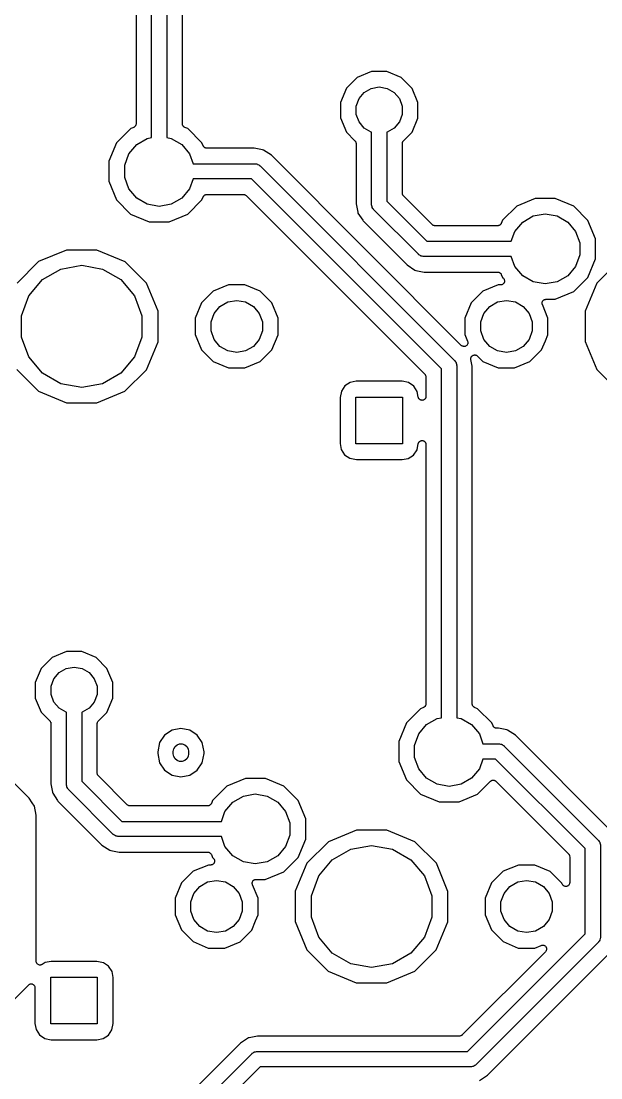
# Model space of a CAD drawing. Extents: x 30 to 169, y -146 to -30.
# Drawn here: x 128.26 to 147.26, y -122.61 to -88 of the extents above; entities that cross this region are included whole.
import ezdxf

# ---------------------------------------------------------------- set-up
doc = ezdxf.new("R2010")
doc.units = 0
doc.header["$MEASUREMENT"] = 0
doc.layers.add('BLACK', color=7, linetype='CONTINUOUS')

msp = doc.modelspace()

# ---------------------------------------------------------------- linework, layer by layer
at = {"layer": 'Black'}
for p, q in [((132.54, -91.8167), (132.54, -78.8936)), ((133.04, -78.79), (133.04, -91.8167)), ((132.032, -79.6837), (132.032, -91.3619)), ((133.548, -91.3623), (133.548, -83.1397)), ((139.282, -89.8427), (138.924, -90.1997)), ((139.748, -89.6498), (139.282, -89.8427)), ((140.254, -89.6502), (139.748, -89.6498)), ((140.72, -89.844), (140.254, -89.6502)), ((141.077, -90.2015), (140.72, -89.844)), ((138.924, -90.1997), (138.73, -90.6663)), ((139.338, -90.5375), (139.508, -90.334)), ((139.508, -90.334), (139.738, -90.2012)), ((139.738, -90.2012), (140, -90.1551)), ((140, -90.1551), (140.262, -90.2012)), ((140.262, -90.2012), (140.492, -90.334)), ((140.492, -90.334), (140.662, -90.5375)), ((141.27, -90.6685), (141.077, -90.2015)), ((138.73, -90.6663), (138.73, -91.1715)), ((139.247, -90.7872), (139.338, -90.5375)), ((140.662, -90.5375), (140.753, -90.7872)), ((141.27, -91.1737), (141.27, -90.6685)), ((139.247, -91.0528), (139.247, -90.7872)), ((140.753, -90.7872), (140.753, -91.0528)), ((132.032, -91.3619), (132.031, -91.3702)), ((132.031, -91.3702), (132.031, -91.3786)), ((133.549, -91.3705), (133.548, -91.3623)), ((133.549, -91.3788), (133.549, -91.3705)), ((138.73, -91.1715), (138.923, -91.6385)), ((139.338, -91.3025), (139.247, -91.0528)), ((139.508, -91.506), (139.338, -91.3025)), ((140.662, -91.3025), (140.492, -91.506)), ((140.753, -91.0528), (140.662, -91.3025)), ((141.076, -91.6403), (141.27, -91.1737)), ((131.856, -91.5195), (131.391, -91.9836)), ((131.953, -91.4793), (131.856, -91.5195)), ((131.961, -91.4747), (131.953, -91.4793)), ((131.969, -91.4719), (131.961, -91.4747)), ((131.979, -91.463), (131.969, -91.4719)), ((131.991, -91.4556), (131.979, -91.463)), ((131.996, -91.4489), (131.991, -91.4556)), ((132.002, -91.4435), (131.996, -91.4489)), ((132.009, -91.4316), (132.002, -91.4435)), ((132.018, -91.4206), (132.009, -91.4316)), ((132.02, -91.4126), (132.018, -91.4206)), ((132.024, -91.4053), (132.02, -91.4126)), ((132.027, -91.3917), (132.024, -91.4053)), ((132.031, -91.3786), (132.027, -91.3917)), ((133.553, -91.392), (133.549, -91.3788)), ((133.556, -91.4057), (133.553, -91.392)), ((133.56, -91.4129), (133.556, -91.4057)), ((133.562, -91.4208), (133.56, -91.4129)), ((133.571, -91.4319), (133.562, -91.4208)), ((133.578, -91.4439), (133.571, -91.4319)), ((133.584, -91.4493), (133.578, -91.4439)), ((133.589, -91.4559), (133.584, -91.4493)), ((133.601, -91.4633), (133.589, -91.4559)), ((133.612, -91.4723), (133.601, -91.4633)), ((133.619, -91.4751), (133.612, -91.4723)), ((133.626, -91.4796), (133.619, -91.4751)), ((133.726, -91.5212), (133.626, -91.4796)), ((134.19, -91.986), (133.726, -91.5212)), ((138.923, -91.6385), (139.205, -91.9211)), ((139.738, -91.6388), (139.508, -91.506)), ((139.75, -91.6408), (139.738, -91.6388)), ((139.75, -94), (139.75, -91.6408)), ((140.262, -91.6388), (140.25, -91.6408)), ((140.25, -91.6408), (140.25, -93.8964)), ((140.492, -91.506), (140.262, -91.6388)), ((140.795, -91.9206), (141.076, -91.6403)), ((131.391, -91.9836), (131.139, -92.5902)), ((131.796, -92.3463), (132.052, -92.0411)), ((132.052, -92.0411), (132.398, -91.8418)), ((132.398, -91.8418), (132.54, -91.8167)), ((133.04, -91.8167), (133.182, -91.8418)), ((133.182, -91.8418), (133.528, -92.0411)), ((133.528, -92.0411), (133.784, -92.3463)), ((134.231, -92.0835), (134.19, -91.986)), ((139.205, -91.9211), (139.208, -91.9256)), ((139.208, -91.9256), (139.212, -91.9292)), ((139.212, -91.9292), (139.221, -91.9436)), ((139.221, -91.9436), (139.23, -91.9573)), ((139.23, -91.9573), (139.232, -91.9626)), ((139.232, -91.9626), (139.234, -91.9674)), ((139.234, -91.9674), (139.237, -91.9838)), ((139.237, -91.9838), (139.242, -91.9999)), ((139.242, -91.9999), (139.241, -92.0054)), ((139.241, -92.0054), (139.242, -92.0108)), ((139.242, -92.0108), (139.242, -93.9875)), ((140.758, -91.9993), (140.763, -91.9833)), ((140.759, -92.0049), (140.758, -91.9993)), ((140.758, -92.0105), (140.759, -92.0049)), ((140.758, -93.6334), (140.758, -92.0105)), ((140.763, -91.9833), (140.766, -91.967)), ((140.766, -91.967), (140.768, -91.9622)), ((140.768, -91.9622), (140.77, -91.9567)), ((140.77, -91.9567), (140.779, -91.9432)), ((140.779, -91.9432), (140.788, -91.9288)), ((140.788, -91.9288), (140.792, -91.9252)), ((140.792, -91.9252), (140.795, -91.9206)), ((131.66, -92.7208), (131.796, -92.3463)), ((133.784, -92.3463), (133.901, -92.67)), ((134.235, -92.0906), (134.231, -92.0835)), ((134.238, -92.0985), (134.235, -92.0906)), ((134.247, -92.1091), (134.238, -92.0985)), ((134.254, -92.1207), (134.247, -92.1091)), ((134.261, -92.1258), (134.254, -92.1207)), ((134.266, -92.1323), (134.261, -92.1258)), ((134.278, -92.1392), (134.266, -92.1323)), ((134.289, -92.1476), (134.278, -92.1392)), ((134.297, -92.1501), (134.289, -92.1476)), ((134.305, -92.1543), (134.297, -92.1501)), ((134.318, -92.1567), (134.305, -92.1543)), ((134.331, -92.1609), (134.318, -92.1567)), ((134.34, -92.1605), (134.331, -92.1609)), ((134.348, -92.162), (134.34, -92.1605)), ((135.907, -92.162), (134.348, -92.162)), ((136.178, -92.2157), (135.907, -92.162)), ((136.209, -92.222), (136.178, -92.2157)), ((136.178, -92.2157), (136.178, -92.2157)), ((136.465, -92.3929), (136.209, -92.222)), ((142.691, -98.6192), (136.465, -92.3929)), ((131.139, -92.5902), (131.139, -93.247)), ((131.66, -93.1192), (131.66, -92.7208)), ((133.901, -92.67), (135.92, -92.67)), ((135.92, -92.67), (135.931, -92.6719)), ((135.931, -92.6719), (135.942, -92.671)), ((135.942, -92.671), (135.973, -92.6794)), ((135.973, -92.6794), (136.006, -92.6851)), ((136.006, -92.6851), (136.015, -92.6906)), ((136.015, -92.6906), (136.026, -92.6934)), ((136.026, -92.6934), (136.052, -92.7122)), ((136.052, -92.7122), (136.081, -92.7285)), ((136.081, -92.7285), (136.088, -92.7369)), ((136.088, -92.7369), (136.097, -92.7432)), ((136.097, -92.7432), (142.467, -99.1132)), ((131.139, -93.247), (131.39, -93.854)), ((131.796, -93.4937), (131.66, -93.1192)), ((133.901, -93.17), (133.784, -93.4937)), ((135.816, -93.17), (133.901, -93.17)), ((142.04, -99.3936), (135.816, -93.17)), ((132.052, -93.7989), (131.796, -93.4937)), ((132.398, -93.9982), (132.052, -93.7989)), ((133.528, -93.7989), (133.182, -93.9982)), ((133.784, -93.4937), (133.528, -93.7989)), ((134.189, -93.8564), (134.23, -93.7563)), ((134.23, -93.7563), (134.235, -93.7493)), ((134.235, -93.7493), (134.238, -93.7415)), ((134.238, -93.7415), (134.247, -93.7308)), ((134.247, -93.7308), (134.254, -93.7191)), ((134.254, -93.7191), (134.261, -93.7141)), ((134.261, -93.7141), (134.266, -93.7077)), ((134.266, -93.7077), (134.278, -93.7008)), ((134.278, -93.7008), (134.289, -93.6923)), ((134.289, -93.6923), (134.297, -93.6898)), ((134.297, -93.6898), (134.304, -93.6857)), ((134.304, -93.6857), (134.318, -93.6832)), ((134.318, -93.6832), (134.331, -93.6791)), ((134.331, -93.6791), (134.34, -93.6794)), ((134.34, -93.6794), (134.348, -93.678)), ((134.348, -93.678), (135.553, -93.678)), ((135.553, -93.678), (135.559, -93.679)), ((135.559, -93.679), (135.564, -93.6785)), ((135.564, -93.6785), (135.581, -93.6828)), ((135.581, -93.6828), (135.597, -93.6857)), ((135.597, -93.6857), (135.602, -93.6885)), ((135.602, -93.6885), (135.607, -93.6899)), ((135.607, -93.6899), (135.621, -93.6994)), ((135.621, -93.6994), (135.635, -93.7077)), ((135.635, -93.7077), (135.639, -93.712)), ((135.639, -93.712), (135.643, -93.7152)), ((135.643, -93.7152), (141.495, -99.5668)), ((140.759, -93.6389), (140.758, -93.6334)), ((140.758, -93.6445), (140.759, -93.6389)), ((140.763, -93.6605), (140.758, -93.6445)), ((140.766, -93.6769), (140.763, -93.6605)), ((140.768, -93.6817), (140.766, -93.6769)), ((140.77, -93.6871), (140.768, -93.6817)), ((140.779, -93.7007), (140.77, -93.6871)), ((140.788, -93.7151), (140.779, -93.7007)), ((140.792, -93.7186), (140.788, -93.7151)), ((140.795, -93.7232), (140.792, -93.7186)), ((141.737, -94.6648), (140.795, -93.7232)), ((131.39, -93.854), (131.854, -94.3188)), ((132.79, -94.0674), (132.398, -93.9982)), ((133.182, -93.9982), (132.79, -94.0674)), ((133.724, -94.3205), (134.189, -93.8564)), ((139.242, -93.9875), (139.296, -94.2577)), ((139.752, -94.0108), (139.75, -94)), ((139.751, -94.0218), (139.752, -94.0108)), ((139.759, -94.0533), (139.751, -94.0218)), ((139.765, -94.0855), (139.759, -94.0533)), ((139.771, -94.095), (139.765, -94.0855)), ((139.773, -94.1057), (139.771, -94.095)), ((139.792, -94.1324), (139.773, -94.1057)), ((139.808, -94.1607), (139.792, -94.1324)), ((140.25, -93.8964), (141.564, -95.21)), ((144.506, -94.0595), (144.041, -94.5236)), ((145.113, -93.8087), (144.506, -94.0595)), ((145.77, -93.8093), (145.113, -93.8087)), ((146.376, -94.0612), (145.77, -93.8093)), ((146.84, -94.526), (146.376, -94.0612)), ((131.854, -94.3188), (132.46, -94.5707)), ((133.117, -94.5713), (133.724, -94.3205)), ((139.296, -94.2577), (139.296, -94.2577)), ((139.296, -94.2577), (139.302, -94.2891)), ((139.302, -94.2891), (139.459, -94.5237)), ((139.817, -94.1678), (139.808, -94.1607)), ((139.823, -94.1768), (139.817, -94.1678)), ((141.283, -95.6368), (139.823, -94.1768)), ((144.702, -94.5811), (145.048, -94.3818)), ((145.048, -94.3818), (145.44, -94.3126)), ((145.44, -94.3126), (145.832, -94.3818)), ((145.832, -94.3818), (146.178, -94.5811)), ((132.46, -94.5707), (133.117, -94.5713)), ((139.459, -94.5237), (139.473, -94.5448)), ((139.473, -94.5448), (140.915, -95.9871)), ((141.741, -94.668), (141.737, -94.6648)), ((141.745, -94.6723), (141.741, -94.668)), ((141.759, -94.6806), (141.745, -94.6723)), ((141.773, -94.6901), (141.759, -94.6806)), ((141.778, -94.6915), (141.773, -94.6901)), ((141.783, -94.6943), (141.778, -94.6915)), ((141.799, -94.6972), (141.783, -94.6943)), ((141.816, -94.7015), (141.799, -94.6972)), ((141.821, -94.701), (141.816, -94.7015)), ((141.827, -94.702), (141.821, -94.701)), ((143.882, -94.702), (141.827, -94.702)), ((143.89, -94.7006), (143.882, -94.702)), ((143.899, -94.7009), (143.89, -94.7006)), ((143.912, -94.6968), (143.899, -94.7009)), ((143.926, -94.6943), (143.912, -94.6968)), ((143.933, -94.6902), (143.926, -94.6943)), ((143.941, -94.6877), (143.933, -94.6902)), ((143.952, -94.6792), (143.941, -94.6877)), ((143.964, -94.6723), (143.952, -94.6792)), ((143.969, -94.6659), (143.964, -94.6723)), ((143.976, -94.6609), (143.969, -94.6659)), ((143.983, -94.6492), (143.976, -94.6609)), ((143.992, -94.6385), (143.983, -94.6492)), ((143.995, -94.6307), (143.992, -94.6385)), ((144, -94.6237), (143.995, -94.6307)), ((144.041, -94.5236), (144, -94.6237)), ((144.446, -94.8863), (144.702, -94.5811)), ((146.178, -94.5811), (146.434, -94.8863)), ((147.091, -95.133), (146.84, -94.526)), ((144.329, -95.21), (144.446, -94.8863)), ((146.434, -94.8863), (146.57, -95.2608)), ((147.091, -95.7898), (147.091, -95.133)), ((129.755, -95.4977), (128.835, -95.8778)), ((130.75, -95.4985), (129.755, -95.4977)), ((131.669, -95.8802), (130.75, -95.4985)), ((141.564, -95.21), (144.329, -95.21)), ((146.57, -95.2608), (146.57, -95.6592)), ((141.292, -95.6431), (141.283, -95.6368)), ((141.299, -95.6515), (141.292, -95.6431)), ((141.328, -95.6678), (141.299, -95.6515)), ((141.354, -95.6866), (141.328, -95.6678)), ((141.365, -95.6894), (141.354, -95.6866)), ((141.374, -95.6949), (141.365, -95.6894)), ((141.407, -95.7006), (141.374, -95.6949)), ((141.438, -95.709), (141.407, -95.7006)), ((141.449, -95.7081), (141.438, -95.709)), ((141.46, -95.71), (141.449, -95.7081)), ((144.329, -95.71), (141.46, -95.71)), ((144.446, -96.0337), (144.329, -95.71)), ((146.57, -95.6592), (146.434, -96.0337)), ((146.839, -96.3964), (147.091, -95.7898)), ((128.835, -95.8778), (128.13, -96.5809)), ((128.963, -96.4667), (129.565, -96.1192)), ((129.565, -96.1192), (130.25, -95.9985)), ((130.25, -95.9985), (130.935, -96.1192)), ((130.935, -96.1192), (131.537, -96.4667)), ((132.372, -96.5846), (131.669, -95.8802)), ((140.915, -95.9871), (141.171, -96.158)), ((141.171, -96.158), (141.202, -96.1642)), ((141.202, -96.1642), (141.202, -96.1642)), ((141.202, -96.1642), (141.473, -96.218)), ((141.473, -96.218), (143.882, -96.218)), ((143.882, -96.218), (143.89, -96.2195)), ((143.89, -96.2195), (143.899, -96.2191)), ((143.899, -96.2191), (143.912, -96.2233)), ((144.702, -96.3389), (144.446, -96.0337)), ((146.434, -96.0337), (146.178, -96.3389)), ((147.835, -95.8778), (147.13, -96.5809)), ((128.517, -96.9992), (128.963, -96.4667)), ((131.537, -96.4667), (131.983, -96.9992)), ((143.912, -96.2233), (143.925, -96.2257)), ((143.925, -96.2257), (143.933, -96.2299)), ((143.933, -96.2299), (143.941, -96.2324)), ((143.941, -96.2324), (143.952, -96.2408)), ((143.952, -96.2408), (143.964, -96.2477)), ((143.964, -96.2477), (143.969, -96.2542)), ((143.969, -96.2542), (143.976, -96.2593)), ((143.976, -96.2593), (143.983, -96.2709)), ((143.983, -96.2709), (143.992, -96.2815)), ((143.992, -96.2815), (143.995, -96.2894)), ((143.995, -96.2894), (143.999, -96.2965)), ((143.999, -96.2965), (144.04, -96.394)), ((144.04, -96.394), (144.07, -96.4242)), ((144.07, -96.4242), (144.079, -96.4378)), ((144.079, -96.4378), (144.09, -96.4505)), ((144.09, -96.4505), (144.092, -96.4558)), ((144.095, -96.5619), (144.09, -96.5775)), ((144.092, -96.4558), (144.095, -96.4604)), ((144.095, -96.4604), (144.099, -96.4764)), ((144.102, -96.5469), (144.095, -96.5619)), ((144.099, -96.4764), (144.105, -96.492)), ((144.103, -96.5413), (144.102, -96.5469)), ((144.105, -96.5361), (144.103, -96.5413)), ((144.105, -96.492), (144.105, -96.4976)), ((144.105, -96.4976), (144.106, -96.503)), ((144.106, -96.503), (144.105, -96.5195)), ((144.105, -96.5195), (144.105, -96.5361)), ((145.048, -96.5382), (144.702, -96.3389)), ((145.44, -96.6074), (145.048, -96.5382)), ((145.832, -96.5382), (145.44, -96.6074)), ((146.178, -96.3389), (145.832, -96.5382)), ((146.374, -96.8605), (146.839, -96.3964)), ((132.752, -97.5045), (132.372, -96.5846)), ((134.561, -96.8473), (134.179, -97.2292)), ((135.061, -96.6409), (134.561, -96.8473)), ((135.601, -96.6413), (135.061, -96.6409)), ((136.101, -96.8487), (135.601, -96.6413)), ((136.483, -97.2313), (136.101, -96.8487)), ((143.401, -96.8473), (143.019, -97.2292)), ((143.901, -96.6409), (143.401, -96.8473)), ((143.98, -96.6409), (143.901, -96.6409)), ((143.996, -96.6381), (143.98, -96.6409)), ((144.013, -96.6366), (143.996, -96.6381)), ((144.018, -96.6343), (144.013, -96.6366)), ((144.023, -96.6333), (144.018, -96.6343)), ((144.038, -96.625), (144.023, -96.6333)), ((144.053, -96.618), (144.038, -96.625)), ((144.057, -96.6141), (144.053, -96.618)), ((144.061, -96.6113), (144.057, -96.6141)), ((144.072, -96.5986), (144.061, -96.6113)), ((144.084, -96.5869), (144.072, -96.5986)), ((144.086, -96.5818), (144.084, -96.5869)), ((144.09, -96.5775), (144.086, -96.5818)), ((145.767, -97.1113), (146.374, -96.8605)), ((147.13, -96.5809), (146.749, -97.5002)), ((128.279, -97.6524), (128.517, -96.9992)), ((131.983, -96.9992), (132.221, -97.6524)), ((134.179, -97.2292), (133.971, -97.7285)), ((134.781, -97.3457), (135.038, -97.1974)), ((135.038, -97.1974), (135.33, -97.1458)), ((135.33, -97.1458), (135.622, -97.1974)), ((135.622, -97.1974), (135.879, -97.3457)), ((136.689, -97.7309), (136.483, -97.2313)), ((143.019, -97.2292), (142.811, -97.7285)), ((143.621, -97.3457), (143.878, -97.1974)), ((143.878, -97.1974), (144.17, -97.1458)), ((144.17, -97.1458), (144.462, -97.1974)), ((144.462, -97.1974), (144.719, -97.3457)), ((145.336, -97.2434), (145.338, -97.2297)), ((145.338, -97.2516), (145.336, -97.2434)), ((145.338, -97.2159), (145.341, -97.208)), ((145.338, -97.2297), (145.338, -97.2159)), ((145.338, -97.26), (145.338, -97.2516)), ((145.343, -97.273), (145.338, -97.26)), ((145.341, -97.208), (145.342, -97.1997)), ((145.342, -97.1997), (145.348, -97.1874)), ((145.348, -97.1874), (145.353, -97.1744)), ((145.353, -97.1744), (145.358, -97.168)), ((145.358, -97.168), (145.362, -97.1606)), ((145.362, -97.1606), (145.372, -97.1513)), ((145.372, -97.1513), (145.381, -97.1407)), ((145.381, -97.1407), (145.389, -97.1365)), ((145.389, -97.1365), (145.395, -97.1308)), ((145.395, -97.1308), (145.408, -97.1256)), ((145.408, -97.1256), (145.42, -97.1186)), ((145.42, -97.1186), (145.428, -97.1172)), ((145.428, -97.1172), (145.436, -97.114)), ((145.436, -97.114), (145.449, -97.1134)), ((145.449, -97.1134), (145.463, -97.111)), ((145.463, -97.111), (145.767, -97.1113)), ((132.752, -98.2942), (132.752, -97.5045)), ((134.489, -97.8517), (134.59, -97.5729)), ((134.59, -97.5729), (134.781, -97.3457)), ((135.879, -97.3457), (136.07, -97.5729)), ((136.07, -97.5729), (136.171, -97.8517)), ((143.329, -97.8517), (143.43, -97.5729)), ((143.43, -97.5729), (143.621, -97.3457)), ((144.719, -97.3457), (144.91, -97.5729)), ((144.91, -97.5729), (145.011, -97.8517)), ((145.346, -97.2865), (145.343, -97.273)), ((145.529, -97.7309), (145.346, -97.2865)), ((146.749, -97.5002), (146.748, -98.4955)), ((128.279, -98.3476), (128.279, -97.6524)), ((132.221, -97.6524), (132.221, -98.3476)), ((133.971, -97.7285), (133.971, -98.2691)), ((134.489, -98.1483), (134.489, -97.8517)), ((136.171, -97.8517), (136.171, -98.1483)), ((136.689, -98.2715), (136.689, -97.7309)), ((142.811, -97.7285), (142.811, -98.2691)), ((143.329, -98.1483), (143.329, -97.8517)), ((145.011, -97.8517), (145.011, -98.1483)), ((145.529, -98.2715), (145.529, -97.7309)), ((132.751, -98.4998), (132.752, -98.2942)), ((132.752, -98.2942), (132.752, -98.2942)), ((133.971, -98.2691), (134.177, -98.7687)), ((134.59, -98.4271), (134.489, -98.1483)), ((136.171, -98.1483), (136.07, -98.4271)), ((136.481, -98.7708), (136.689, -98.2715)), ((142.811, -98.2691), (142.898, -98.4809)), ((143.43, -98.4271), (143.329, -98.1483)), ((145.011, -98.1483), (144.91, -98.4271)), ((145.445, -98.4719), (145.529, -98.2715)), ((128.517, -99.0008), (128.279, -98.3476)), ((132.221, -98.3476), (131.983, -99.0008)), ((132.37, -99.4191), (132.751, -98.4998)), ((134.781, -98.6543), (134.59, -98.4271)), ((136.07, -98.4271), (135.879, -98.6543)), ((142.707, -98.6303), (142.691, -98.6192)), ((142.722, -98.642), (142.707, -98.6303)), ((142.725, -98.6429), (142.722, -98.642)), ((142.727, -98.6445), (142.725, -98.6429)), ((142.746, -98.6495), (142.727, -98.6445)), ((142.831, -98.644), (142.814, -98.6521)), ((142.849, -98.6366), (142.831, -98.644)), ((142.851, -98.6347), (142.849, -98.6366)), ((142.854, -98.6335), (142.851, -98.6347)), ((142.867, -98.6198), (142.854, -98.6335)), ((142.882, -98.6068), (142.867, -98.6198)), ((142.883, -98.6043), (142.882, -98.6068)), ((142.885, -98.6023), (142.883, -98.6043)), ((142.893, -98.5848), (142.885, -98.6023)), ((142.902, -98.5677), (142.893, -98.5848)), ((142.898, -98.4809), (142.903, -98.4997)), ((142.904, -98.5623), (142.902, -98.5649)), ((142.902, -98.5649), (142.902, -98.5677)), ((142.903, -98.4997), (142.908, -98.5184)), ((142.905, -98.5431), (142.904, -98.5623)), ((142.908, -98.524), (142.905, -98.5431)), ((142.908, -98.5184), (142.907, -98.5212)), ((142.907, -98.5212), (142.908, -98.524)), ((143.621, -98.6543), (143.43, -98.4271)), ((144.91, -98.4271), (144.719, -98.6543)), ((145.321, -98.7708), (145.445, -98.4719)), ((146.748, -98.4955), (147.128, -99.4154)), ((134.177, -98.7687), (134.559, -99.1513)), ((135.038, -98.8026), (134.781, -98.6543)), ((135.33, -98.8541), (135.038, -98.8026)), ((135.622, -98.8026), (135.33, -98.8541)), ((135.879, -98.6543), (135.622, -98.8026)), ((136.099, -99.1527), (136.481, -98.7708)), ((142.764, -98.6553), (142.746, -98.6495)), ((142.767, -98.6552), (142.764, -98.6553)), ((142.77, -98.6559), (142.767, -98.6552)), ((142.789, -98.6543), (142.77, -98.6559)), ((142.808, -98.6534), (142.789, -98.6543)), ((142.811, -98.6524), (142.808, -98.6534)), ((142.814, -98.6521), (142.811, -98.6524)), ((143.022, -98.9942), (143.025, -98.9879)), ((143.025, -98.9879), (143.036, -98.9772)), ((143.036, -98.9772), (143.046, -98.9653)), ((143.046, -98.9653), (143.052, -98.9617)), ((143.052, -98.9617), (143.057, -98.9567)), ((143.057, -98.9567), (143.07, -98.9503)), ((143.07, -98.9503), (143.083, -98.9424)), ((143.083, -98.9424), (143.09, -98.9411)), ((143.09, -98.9411), (143.097, -98.9381)), ((143.097, -98.9381), (143.112, -98.9368)), ((143.112, -98.9368), (143.127, -98.9338)), ((143.127, -98.9338), (143.134, -98.9349)), ((143.134, -98.9349), (143.141, -98.9343)), ((143.141, -98.9343), (143.155, -98.9382)), ((143.155, -98.9382), (143.17, -98.9406)), ((143.17, -98.9406), (143.176, -98.9439)), ((143.176, -98.9439), (143.183, -98.9458)), ((143.183, -98.9458), (143.196, -98.9545)), ((143.196, -98.9545), (143.209, -98.9618)), ((143.209, -98.9618), (143.214, -98.9671)), ((143.214, -98.9671), (143.219, -98.9711)), ((143.219, -98.9711), (143.399, -99.1513)), ((143.878, -98.8026), (143.621, -98.6543)), ((144.17, -98.8541), (143.878, -98.8026)), ((144.462, -98.8026), (144.17, -98.8541)), ((144.719, -98.6543), (144.462, -98.8026)), ((144.939, -99.1527), (145.321, -98.7708)), ((128.963, -99.5332), (128.517, -99.0008)), ((131.983, -99.0008), (131.537, -99.5332)), ((134.559, -99.1513), (135.059, -99.3587)), ((135.599, -99.3591), (136.099, -99.1527)), ((142.467, -99.1132), (142.473, -99.1222)), ((142.473, -99.1222), (142.482, -99.1293)), ((142.482, -99.1293), (142.498, -99.1576)), ((142.498, -99.1576), (142.517, -99.1843)), ((142.517, -99.1843), (142.519, -99.195)), ((142.519, -99.195), (142.525, -99.2045)), ((142.525, -99.2045), (142.531, -99.2367)), ((142.531, -99.2367), (142.539, -99.2682)), ((142.539, -99.2682), (142.538, -99.2792)), ((142.538, -99.2792), (142.54, -99.29)), ((142.54, -99.29), (142.54, -110.817)), ((143.003, -99.0718), (143.004, -99.0567)), ((143.005, -99.0786), (143.003, -99.0718)), ((143.004, -99.0415), (143.006, -99.0348)), ((143.004, -99.0567), (143.004, -99.0415)), ((143.005, -99.0856), (143.005, -99.0786)), ((143.048, -99.3025), (143.005, -99.0856)), ((143.006, -99.0348), (143.007, -99.0278)), ((143.007, -99.0278), (143.013, -99.0141)), ((143.013, -99.0141), (143.018, -98.9997)), ((143.018, -98.9997), (143.022, -98.9942)), ((143.048, -110.197), (143.048, -99.3025)), ((143.399, -99.1513), (143.899, -99.3587)), ((144.439, -99.3591), (144.939, -99.1527)), ((128.128, -99.4154), (128.831, -100.12)), ((129.565, -99.8808), (128.963, -99.5332)), ((131.537, -99.5332), (130.935, -99.8808)), ((131.665, -100.122), (132.37, -99.4191)), ((135.059, -99.3587), (135.599, -99.3591)), ((141.495, -99.5668), (141.498, -99.5714)), ((141.498, -99.5714), (141.502, -99.5749)), ((141.502, -99.5749), (141.511, -99.5893)), ((141.511, -99.5893), (141.52, -99.6029)), ((141.52, -99.6029), (141.522, -99.6083)), ((141.522, -99.6083), (141.524, -99.6131)), ((141.524, -99.6131), (141.527, -99.6295)), ((141.527, -99.6295), (141.532, -99.6455)), ((141.532, -99.6455), (141.531, -99.6511)), ((141.531, -99.6511), (141.532, -99.6566)), ((141.532, -99.6566), (141.532, -100.294)), ((142.04, -110.817), (142.04, -99.3936)), ((143.899, -99.3587), (144.439, -99.3591)), ((147.128, -99.4154), (147.831, -100.12)), ((130.25, -100.002), (129.565, -99.8808)), ((130.935, -99.8808), (130.25, -100.002)), ((138.877, -99.9468), (138.761, -100.117)), ((139.051, -99.8351), (138.877, -99.9468)), ((139.25, -99.7976), (139.051, -99.8351)), ((140.749, -99.7976), (139.25, -99.7976)), ((140.963, -99.8409), (140.749, -99.7976)), ((141.133, -99.9569), (140.963, -99.8409)), ((141.245, -100.131), (141.133, -99.9569)), ((128.831, -100.12), (129.75, -100.501)), ((130.745, -100.502), (131.665, -100.122)), ((138.761, -100.117), (138.718, -100.331)), ((138.718, -100.331), (138.718, -101.83)), ((139.238, -101.842), (139.238, -100.318)), ((139.238, -100.318), (140.762, -100.318)), ((140.762, -100.318), (140.762, -101.842)), ((141.28, -100.318), (141.245, -100.131)), ((141.284, -100.328), (141.28, -100.318)), ((141.286, -100.338), (141.284, -100.328)), ((141.292, -100.348), (141.286, -100.338)), ((141.296, -100.359), (141.292, -100.348)), ((141.303, -100.367), (141.296, -100.359)), ((141.308, -100.376), (141.303, -100.367)), ((141.317, -100.384), (141.308, -100.376)), ((141.502, -100.376), (141.494, -100.383)), ((141.508, -100.366), (141.502, -100.376)), ((141.516, -100.357), (141.508, -100.366)), ((141.519, -100.347), (141.516, -100.357)), ((141.524, -100.338), (141.519, -100.347)), ((141.526, -100.326), (141.524, -100.338)), ((141.53, -100.315), (141.526, -100.326)), ((141.532, -100.294), (141.53, -100.305)), ((141.53, -100.305), (141.53, -100.315)), ((129.75, -100.501), (130.745, -100.502)), ((141.324, -100.393), (141.317, -100.384)), ((141.334, -100.398), (141.324, -100.393)), ((141.341, -100.404), (141.334, -100.398)), ((141.353, -100.408), (141.341, -100.404)), ((141.363, -100.414), (141.353, -100.408)), ((141.373, -100.416), (141.363, -100.414)), ((141.383, -100.419), (141.373, -100.416)), ((141.395, -100.419), (141.383, -100.419)), ((141.406, -100.421), (141.395, -100.419)), ((141.417, -100.419), (141.406, -100.421)), ((141.427, -100.419), (141.417, -100.419)), ((141.438, -100.415), (141.427, -100.419)), ((141.45, -100.413), (141.438, -100.415)), ((141.459, -100.408), (141.45, -100.413)), ((141.469, -100.404), (141.459, -100.408)), ((141.478, -100.397), (141.469, -100.404)), ((141.488, -100.391), (141.478, -100.397)), ((141.494, -100.383), (141.488, -100.391)), ((141.326, -101.765), (141.334, -101.76)), ((141.334, -101.76), (141.341, -101.754)), ((141.341, -101.754), (141.353, -101.75)), ((141.353, -101.75), (141.365, -101.744)), ((141.365, -101.744), (141.374, -101.742)), ((141.374, -101.742), (141.383, -101.739)), ((141.383, -101.739), (141.396, -101.739)), ((141.396, -101.739), (141.408, -101.737)), ((141.408, -101.737), (141.418, -101.739)), ((141.418, -101.739), (141.427, -101.739)), ((141.427, -101.739), (141.439, -101.743)), ((141.439, -101.743), (141.451, -101.746)), ((141.451, -101.746), (141.46, -101.751)), ((141.46, -101.751), (141.469, -101.754)), ((141.469, -101.754), (141.478, -101.762)), ((138.718, -101.83), (138.755, -102.029)), ((138.755, -102.029), (138.867, -102.203)), ((140.762, -101.842), (139.238, -101.842)), ((141.123, -102.213), (141.239, -102.043)), ((141.239, -102.043), (141.281, -101.839)), ((141.281, -101.839), (141.284, -101.83)), ((141.284, -101.83), (141.286, -101.82)), ((141.286, -101.82), (141.292, -101.809)), ((141.292, -101.809), (141.297, -101.798)), ((141.297, -101.798), (141.303, -101.791)), ((141.303, -101.791), (141.308, -101.782)), ((141.308, -101.782), (141.317, -101.774)), ((141.317, -101.774), (141.326, -101.765)), ((141.478, -101.762), (141.489, -101.769)), ((141.489, -101.769), (141.495, -101.776)), ((141.495, -101.776), (141.502, -101.782)), ((141.502, -101.782), (141.509, -101.793)), ((141.509, -101.793), (141.517, -101.803)), ((141.517, -101.803), (141.52, -101.812)), ((141.52, -101.812), (141.524, -101.82)), ((141.524, -101.82), (141.527, -101.833)), ((141.527, -101.833), (141.531, -101.845)), ((141.531, -101.845), (141.53, -101.855)), ((141.53, -101.855), (141.532, -101.864)), ((141.532, -101.864), (141.532, -110.362)), ((138.867, -102.203), (139.037, -102.319)), ((139.037, -102.319), (139.251, -102.362)), ((139.251, -102.362), (140.75, -102.362)), ((140.75, -102.362), (140.949, -102.325)), ((140.949, -102.325), (141.123, -102.213)), ((129.748, -108.65), (129.282, -108.843)), ((130.254, -108.65), (129.748, -108.65)), ((130.72, -108.844), (130.254, -108.65)), ((129.282, -108.843), (128.924, -109.2)), ((131.077, -109.202), (130.72, -108.844)), ((128.924, -109.2), (128.73, -109.666)), ((129.338, -109.538), (129.508, -109.334)), ((129.508, -109.334), (129.738, -109.201)), ((129.738, -109.201), (130, -109.155)), ((130, -109.155), (130.262, -109.201)), ((130.262, -109.201), (130.492, -109.334)), ((130.492, -109.334), (130.662, -109.538)), ((131.27, -109.668), (131.077, -109.202)), ((128.73, -109.666), (128.73, -110.172)), ((129.247, -109.787), (129.338, -109.538)), ((130.662, -109.538), (130.753, -109.787)), ((131.27, -110.174), (131.27, -109.668)), ((129.247, -110.053), (129.247, -109.787)), ((129.338, -110.302), (129.247, -110.053)), ((130.753, -110.053), (130.662, -110.302)), ((130.753, -109.787), (130.753, -110.053)), ((128.73, -110.172), (128.923, -110.638)), ((129.508, -110.506), (129.338, -110.302)), ((130.662, -110.302), (130.492, -110.506)), ((131.076, -110.64), (131.27, -110.174)), ((141.52, -110.413), (141.518, -110.421)), ((141.524, -110.405), (141.52, -110.413)), ((141.527, -110.392), (141.524, -110.405)), ((141.531, -110.379), (141.527, -110.392)), ((141.532, -110.362), (141.531, -110.37)), ((141.531, -110.37), (141.531, -110.379)), ((143.048, -110.362), (143.048, -110.197)), ((143.049, -110.37), (143.048, -110.362)), ((143.049, -110.379), (143.049, -110.37)), ((143.053, -110.392), (143.049, -110.379)), ((143.056, -110.406), (143.053, -110.392)), ((143.06, -110.413), (143.056, -110.406)), ((143.062, -110.421), (143.06, -110.413)), ((128.923, -110.638), (129.205, -110.921)), ((129.738, -110.639), (129.508, -110.506)), ((129.75, -110.641), (129.738, -110.639)), ((129.75, -113), (129.75, -110.641)), ((130.262, -110.639), (130.25, -110.641)), ((130.25, -110.641), (130.25, -112.896)), ((130.492, -110.506), (130.262, -110.639)), ((130.795, -110.921), (131.076, -110.64)), ((141.356, -110.52), (140.891, -110.984)), ((141.453, -110.479), (141.356, -110.52)), ((141.461, -110.475), (141.453, -110.479)), ((141.469, -110.472), (141.461, -110.475)), ((141.479, -110.463), (141.469, -110.472)), ((141.491, -110.456), (141.479, -110.463)), ((141.496, -110.449), (141.491, -110.456)), ((141.502, -110.444), (141.496, -110.449)), ((141.509, -110.432), (141.502, -110.444)), ((141.518, -110.421), (141.509, -110.432)), ((143.071, -110.432), (143.062, -110.421)), ((143.078, -110.444), (143.071, -110.432)), ((143.084, -110.449), (143.078, -110.444)), ((143.089, -110.456), (143.084, -110.449)), ((143.101, -110.463), (143.089, -110.456)), ((143.112, -110.472), (143.101, -110.463)), ((143.119, -110.475), (143.112, -110.472)), ((143.126, -110.48), (143.119, -110.475)), ((143.226, -110.521), (143.126, -110.48)), ((143.69, -110.986), (143.226, -110.521)), ((129.205, -110.921), (129.208, -110.926)), ((129.208, -110.926), (129.212, -110.929)), ((129.212, -110.929), (129.221, -110.944)), ((129.221, -110.944), (129.23, -110.957)), ((129.23, -110.957), (129.232, -110.963)), ((129.232, -110.963), (129.234, -110.967)), ((129.234, -110.967), (129.237, -110.984)), ((129.237, -110.984), (129.242, -111)), ((129.242, -111), (129.241, -111.005)), ((129.241, -111.005), (129.242, -111.011)), ((129.242, -111.011), (129.242, -112.987)), ((130.758, -110.999), (130.763, -110.983)), ((130.759, -111.005), (130.758, -110.999)), ((130.758, -111.01), (130.759, -111.005)), ((130.758, -111.92), (130.758, -111.01)), ((130.763, -110.983), (130.766, -110.967)), ((130.766, -110.967), (130.768, -110.962)), ((130.768, -110.962), (130.77, -110.957)), ((130.77, -110.957), (130.779, -110.943)), ((130.779, -110.943), (130.788, -110.929)), ((130.788, -110.929), (130.792, -110.925)), ((130.792, -110.925), (130.795, -110.921)), ((140.891, -110.984), (140.639, -111.59)), ((141.296, -111.346), (141.552, -111.041)), ((141.552, -111.041), (141.898, -110.842)), ((141.898, -110.842), (142.04, -110.817)), ((142.54, -110.817), (142.682, -110.842)), ((142.682, -110.842), (143.028, -111.041)), ((143.028, -111.041), (143.284, -111.346)), ((143.731, -111.083), (143.69, -110.986)), ((143.735, -111.091), (143.731, -111.083)), ((143.738, -111.099), (143.735, -111.091)), ((143.747, -111.109), (143.738, -111.099)), ((128.527, -113.455), (126.465, -111.393)), ((132.966, -111.386), (132.802, -111.631)), ((133.211, -111.222), (132.966, -111.386)), ((133.5, -111.164), (133.211, -111.222)), ((133.789, -111.222), (133.5, -111.164)), ((134.034, -111.386), (133.789, -111.222)), ((134.198, -111.631), (134.034, -111.386)), ((141.16, -111.721), (141.296, -111.346)), ((143.284, -111.346), (143.401, -111.67)), ((143.754, -111.121), (143.747, -111.109)), ((143.761, -111.126), (143.754, -111.121)), ((143.766, -111.132), (143.761, -111.126)), ((143.778, -111.139), (143.766, -111.132)), ((143.789, -111.148), (143.778, -111.139)), ((143.797, -111.15), (143.789, -111.148)), ((143.805, -111.154), (143.797, -111.15)), ((143.818, -111.157), (143.805, -111.154)), ((143.831, -111.161), (143.818, -111.157)), ((143.84, -111.161), (143.831, -111.161)), ((143.848, -111.162), (143.84, -111.161)), ((143.907, -111.162), (143.848, -111.162)), ((144.178, -111.216), (143.907, -111.162)), ((144.209, -111.222), (144.178, -111.216)), ((144.178, -111.216), (144.178, -111.216)), ((144.465, -111.393), (144.209, -111.222)), ((147.527, -114.455), (144.465, -111.393)), ((132.802, -111.631), (132.742, -111.933)), ((133.265, -111.834), (133.308, -111.759)), ((133.308, -111.759), (133.375, -111.703)), ((133.375, -111.703), (133.457, -111.674)), ((133.457, -111.674), (133.543, -111.674)), ((133.543, -111.674), (133.625, -111.703)), ((133.625, -111.703), (133.692, -111.759)), ((133.692, -111.759), (133.735, -111.834)), ((134.258, -111.933), (134.198, -111.631)), ((140.639, -111.59), (140.639, -112.247)), ((141.16, -112.119), (141.16, -111.721)), ((143.401, -111.67), (143.92, -111.67)), ((143.92, -111.67), (143.931, -111.672)), ((143.931, -111.672), (143.942, -111.671)), ((143.942, -111.671), (143.973, -111.679)), ((143.973, -111.679), (144.006, -111.685)), ((144.006, -111.685), (144.015, -111.691)), ((144.015, -111.691), (144.026, -111.693)), ((144.026, -111.693), (144.052, -111.712)), ((144.052, -111.712), (144.081, -111.728)), ((144.081, -111.728), (144.088, -111.737)), ((144.088, -111.737), (144.097, -111.743)), ((144.097, -111.743), (147.177, -114.823)), ((130.758, -112.633), (130.758, -111.92)), ((132.742, -111.933), (132.742, -111.987)), ((132.742, -111.987), (132.802, -112.289)), ((133.25, -111.92), (133.265, -111.834)), ((133.25, -112), (133.25, -111.92)), ((133.265, -112.086), (133.25, -112)), ((133.308, -112.161), (133.265, -112.086)), ((133.735, -112.086), (133.692, -112.161)), ((133.735, -111.834), (133.75, -111.92)), ((133.75, -112), (133.735, -112.086)), ((133.75, -111.92), (133.75, -112)), ((134.198, -112.289), (134.258, -111.987)), ((134.258, -111.987), (134.258, -111.933)), ((141.296, -112.494), (141.16, -112.119)), ((132.802, -112.289), (132.966, -112.534)), ((133.375, -112.217), (133.308, -112.161)), ((133.457, -112.246), (133.375, -112.217)), ((133.543, -112.246), (133.457, -112.246)), ((133.625, -112.217), (133.543, -112.246)), ((133.692, -112.161), (133.625, -112.217)), ((134.034, -112.534), (134.198, -112.289)), ((140.639, -112.247), (140.89, -112.854)), ((143.401, -112.17), (143.284, -112.494)), ((143.816, -112.17), (143.401, -112.17)), ((146.75, -115.104), (143.816, -112.17)), ((130.759, -112.639), (130.758, -112.633)), ((130.758, -112.644), (130.759, -112.639)), ((130.763, -112.661), (130.758, -112.644)), ((130.766, -112.677), (130.763, -112.661)), ((130.768, -112.682), (130.766, -112.677)), ((130.77, -112.687), (130.768, -112.682)), ((130.779, -112.701), (130.77, -112.687)), ((130.788, -112.715), (130.779, -112.701)), ((130.792, -112.719), (130.788, -112.715)), ((130.795, -112.723), (130.792, -112.719)), ((131.737, -113.665), (130.795, -112.723)), ((132.966, -112.534), (133.211, -112.698)), ((133.211, -112.698), (133.5, -112.756)), ((133.5, -112.756), (133.789, -112.698)), ((133.789, -112.698), (134.034, -112.534)), ((135.613, -112.809), (135.006, -113.06)), ((136.27, -112.809), (135.613, -112.809)), ((136.876, -113.061), (136.27, -112.809)), ((141.552, -112.799), (141.296, -112.494)), ((141.898, -112.998), (141.552, -112.799)), ((143.028, -112.799), (142.682, -112.998)), ((143.284, -112.494), (143.028, -112.799)), ((129.242, -112.987), (129.296, -113.258)), ((129.752, -113.011), (129.75, -113)), ((129.751, -113.022), (129.752, -113.011)), ((129.759, -113.053), (129.751, -113.022)), ((129.765, -113.086), (129.759, -113.053)), ((129.771, -113.095), (129.765, -113.086)), ((129.773, -113.106), (129.771, -113.095)), ((129.792, -113.132), (129.773, -113.106)), ((129.808, -113.161), (129.792, -113.132)), ((129.817, -113.168), (129.808, -113.161)), ((129.823, -113.177), (129.817, -113.168)), ((131.283, -114.637), (129.823, -113.177)), ((130.25, -112.896), (131.564, -114.21)), ((135.006, -113.06), (134.541, -113.524)), ((137.34, -113.526), (136.876, -113.061)), ((140.89, -112.854), (141.354, -113.319)), ((142.29, -113.067), (141.898, -112.998)), ((142.682, -112.998), (142.29, -113.067)), ((143.224, -113.32), (143.647, -112.898)), ((143.647, -112.898), (143.656, -112.892)), ((143.656, -112.892), (143.664, -112.884)), ((143.664, -112.884), (143.674, -112.879)), ((143.674, -112.879), (143.683, -112.873)), ((143.683, -112.873), (143.694, -112.87)), ((143.694, -112.87), (143.704, -112.866)), ((143.704, -112.866), (143.715, -112.865)), ((143.715, -112.865), (143.726, -112.862)), ((143.726, -112.862), (143.737, -112.863)), ((143.737, -112.863), (143.748, -112.862)), ((143.748, -112.862), (143.758, -112.865)), ((143.758, -112.865), (143.77, -112.866)), ((143.77, -112.866), (143.78, -112.87)), ((143.78, -112.87), (143.79, -112.873)), ((143.79, -112.873), (143.799, -112.879)), ((143.799, -112.879), (143.81, -112.884)), ((143.81, -112.884), (143.817, -112.892)), ((143.817, -112.892), (143.826, -112.898)), ((143.826, -112.898), (146.205, -115.277)), ((128.628, -113.606), (128.527, -113.455)), ((129.296, -113.258), (129.296, -113.258)), ((129.296, -113.258), (129.302, -113.289)), ((129.302, -113.289), (129.459, -113.524)), ((129.459, -113.524), (129.473, -113.545)), ((134.541, -113.524), (134.5, -113.624)), ((135.202, -113.581), (135.548, -113.382)), ((135.548, -113.382), (135.94, -113.313)), ((135.94, -113.313), (136.332, -113.382)), ((136.332, -113.382), (136.678, -113.581)), ((137.591, -114.133), (137.34, -113.526)), ((141.354, -113.319), (141.96, -113.571)), ((142.617, -113.571), (143.224, -113.32)), ((128.698, -113.711), (128.628, -113.606)), ((128.758, -114.013), (128.698, -113.711)), ((129.473, -113.545), (130.915, -114.987)), ((131.741, -113.668), (131.737, -113.665)), ((131.745, -113.672), (131.741, -113.668)), ((131.759, -113.681), (131.745, -113.672)), ((131.773, -113.69), (131.759, -113.681)), ((131.778, -113.692), (131.773, -113.69)), ((131.783, -113.694), (131.778, -113.692)), ((131.799, -113.697), (131.783, -113.694)), ((131.816, -113.702), (131.799, -113.697)), ((131.821, -113.701), (131.816, -113.702)), ((131.827, -113.702), (131.821, -113.701)), ((134.382, -113.702), (131.827, -113.702)), ((134.39, -113.701), (134.382, -113.702)), ((134.399, -113.701), (134.39, -113.701)), ((134.412, -113.697), (134.399, -113.701)), ((134.426, -113.694), (134.412, -113.697)), ((134.433, -113.69), (134.426, -113.694)), ((134.441, -113.688), (134.433, -113.69)), ((134.452, -113.679), (134.441, -113.688)), ((134.464, -113.672), (134.452, -113.679)), ((134.469, -113.666), (134.464, -113.672)), ((134.476, -113.661), (134.469, -113.666)), ((134.483, -113.649), (134.476, -113.661)), ((134.492, -113.638), (134.483, -113.649)), ((134.495, -113.631), (134.492, -113.638)), ((134.5, -113.624), (134.495, -113.631)), ((134.946, -113.886), (135.202, -113.581)), ((136.678, -113.581), (136.934, -113.886)), ((141.96, -113.571), (142.617, -113.571)), ((128.758, -118.791), (128.758, -114.013)), ((131.564, -114.21), (134.829, -114.21)), ((134.829, -114.21), (134.946, -113.886)), ((136.934, -113.886), (137.07, -114.261)), ((137.591, -114.79), (137.591, -114.133)), ((137.07, -114.261), (137.07, -114.659)), ((139.255, -114.498), (138.335, -114.878)), ((140.25, -114.499), (139.255, -114.498)), ((141.169, -114.88), (140.25, -114.499)), ((131.292, -114.643), (131.283, -114.637)), ((131.299, -114.652), (131.292, -114.643)), ((131.328, -114.668), (131.299, -114.652)), ((131.354, -114.687), (131.328, -114.668)), ((131.365, -114.689), (131.354, -114.687)), ((131.374, -114.695), (131.365, -114.689)), ((131.407, -114.701), (131.374, -114.695)), ((131.438, -114.709), (131.407, -114.701)), ((131.449, -114.708), (131.438, -114.709)), ((131.46, -114.71), (131.449, -114.708)), ((134.829, -114.71), (131.46, -114.71)), ((134.946, -115.034), (134.829, -114.71)), ((137.07, -114.659), (136.934, -115.034)), ((137.339, -115.396), (137.591, -114.79)), ((138.335, -114.878), (137.63, -115.581)), ((141.872, -115.585), (141.169, -114.88)), ((147.177, -114.823), (147.183, -114.832)), ((147.183, -114.832), (147.192, -114.839)), ((147.192, -114.839), (147.208, -114.868)), ((147.208, -114.868), (147.227, -114.894)), ((147.227, -114.894), (147.229, -114.905)), ((147.229, -114.905), (147.235, -114.914)), ((130.915, -114.987), (131.171, -115.158)), ((131.171, -115.158), (131.202, -115.164)), ((131.202, -115.164), (131.202, -115.164)), ((131.202, -115.164), (131.473, -115.218)), ((131.473, -115.218), (134.382, -115.218)), ((134.382, -115.218), (134.39, -115.219)), ((134.39, -115.219), (134.399, -115.219)), ((134.399, -115.219), (134.412, -115.223)), ((134.412, -115.223), (134.425, -115.226)), ((134.425, -115.226), (134.433, -115.23)), ((134.433, -115.23), (134.441, -115.232)), ((134.441, -115.232), (134.452, -115.241)), ((134.452, -115.241), (134.464, -115.248)), ((134.464, -115.248), (134.469, -115.254)), ((134.469, -115.254), (134.476, -115.259)), ((134.476, -115.259), (134.483, -115.271)), ((135.202, -115.339), (134.946, -115.034)), ((136.934, -115.034), (136.678, -115.339)), ((138.463, -115.467), (139.065, -115.119)), ((139.065, -115.119), (139.75, -114.998)), ((139.75, -114.998), (140.435, -115.119)), ((140.435, -115.119), (141.037, -115.467)), ((146.75, -117.896), (146.75, -115.104)), ((147.235, -114.914), (147.241, -114.947)), ((147.241, -114.947), (147.249, -114.978)), ((147.249, -114.978), (147.248, -114.989)), ((147.248, -114.989), (147.25, -115)), ((147.25, -115), (147.25, -118)), ((134.483, -115.271), (134.492, -115.281)), ((134.492, -115.281), (134.495, -115.289)), ((134.495, -115.289), (134.499, -115.297)), ((134.499, -115.297), (134.54, -115.394)), ((134.54, -115.394), (134.57, -115.424)), ((134.572, -115.599), (134.561, -115.611)), ((134.57, -115.424), (134.579, -115.438)), ((134.584, -115.587), (134.572, -115.599)), ((134.579, -115.438), (134.59, -115.451)), ((134.586, -115.582), (134.584, -115.587)), ((134.59, -115.578), (134.586, -115.582)), ((134.59, -115.451), (134.592, -115.456)), ((134.595, -115.562), (134.59, -115.578)), ((134.592, -115.456), (134.595, -115.46)), ((134.595, -115.46), (134.599, -115.476)), ((134.602, -115.547), (134.595, -115.562)), ((134.599, -115.476), (134.605, -115.492)), ((134.603, -115.541), (134.602, -115.547)), ((134.605, -115.536), (134.603, -115.541)), ((134.605, -115.492), (134.605, -115.498)), ((134.605, -115.498), (134.606, -115.503)), ((134.606, -115.503), (134.605, -115.519)), ((134.605, -115.519), (134.605, -115.536)), ((135.548, -115.538), (135.202, -115.339)), ((135.94, -115.607), (135.548, -115.538)), ((136.332, -115.538), (135.94, -115.607)), ((136.678, -115.339), (136.332, -115.538)), ((136.874, -115.86), (137.339, -115.396)), ((137.63, -115.581), (137.249, -116.5)), ((138.017, -115.999), (138.463, -115.467)), ((141.037, -115.467), (141.483, -115.999)), ((142.252, -116.505), (141.872, -115.585)), ((146.205, -115.277), (146.208, -115.281)), ((146.208, -115.281), (146.212, -115.285)), ((146.212, -115.285), (146.221, -115.299)), ((146.221, -115.299), (146.23, -115.313)), ((146.23, -115.313), (146.232, -115.318)), ((146.232, -115.318), (146.234, -115.323)), ((146.234, -115.323), (146.237, -115.339)), ((146.237, -115.339), (146.242, -115.356)), ((146.242, -115.356), (146.241, -115.361)), ((146.241, -115.361), (146.242, -115.367)), ((146.242, -115.367), (146.242, -116.219)), ((133.901, -115.847), (133.519, -116.229)), ((134.401, -115.641), (133.901, -115.847)), ((134.48, -115.641), (134.401, -115.641)), ((134.496, -115.638), (134.48, -115.641)), ((134.513, -115.637), (134.496, -115.638)), ((134.518, -115.634), (134.513, -115.637)), ((134.523, -115.633), (134.518, -115.634)), ((134.538, -115.625), (134.523, -115.633)), ((134.553, -115.618), (134.538, -115.625)), ((134.557, -115.614), (134.553, -115.618)), ((134.561, -115.611), (134.557, -115.614)), ((136.267, -116.111), (136.874, -115.86)), ((144.061, -115.847), (143.679, -116.229)), ((144.561, -115.641), (144.061, -115.847)), ((145.101, -115.641), (144.561, -115.641)), ((145.601, -115.849), (145.101, -115.641)), ((145.983, -116.231), (145.601, -115.849)), ((133.519, -116.229), (133.311, -116.729)), ((134.121, -116.346), (134.378, -116.197)), ((134.378, -116.197), (134.67, -116.146)), ((134.67, -116.146), (134.962, -116.197)), ((134.962, -116.197), (135.219, -116.346)), ((135.836, -116.243), (135.838, -116.23)), ((135.838, -116.252), (135.836, -116.243)), ((135.838, -116.216), (135.841, -116.208)), ((135.838, -116.23), (135.838, -116.216)), ((135.838, -116.26), (135.838, -116.252)), ((135.843, -116.273), (135.838, -116.26)), ((135.841, -116.208), (135.842, -116.2)), ((135.842, -116.2), (135.848, -116.187)), ((135.846, -116.287), (135.843, -116.273)), ((136.029, -116.731), (135.846, -116.287)), ((135.848, -116.187), (135.853, -116.174)), ((135.853, -116.174), (135.858, -116.168)), ((135.858, -116.168), (135.862, -116.161)), ((135.862, -116.161), (135.872, -116.151)), ((135.872, -116.151), (135.881, -116.141)), ((135.881, -116.141), (135.889, -116.136)), ((135.889, -116.136), (135.895, -116.131)), ((135.895, -116.131), (135.908, -116.126)), ((135.908, -116.126), (135.92, -116.119)), ((135.92, -116.119), (135.928, -116.117)), ((135.928, -116.117), (135.936, -116.114)), ((135.936, -116.114), (135.949, -116.113)), ((135.949, -116.113), (135.963, -116.111)), ((135.963, -116.111), (136.267, -116.111)), ((137.779, -116.652), (138.017, -115.999)), ((141.483, -115.999), (141.721, -116.652)), ((143.679, -116.229), (143.471, -116.729)), ((144.281, -116.346), (144.538, -116.197)), ((144.538, -116.197), (144.83, -116.146)), ((144.83, -116.146), (145.122, -116.197)), ((145.122, -116.197), (145.379, -116.346)), ((145.998, -116.267), (145.983, -116.231)), ((146.008, -116.284), (145.998, -116.267)), ((146.018, -116.301), (146.008, -116.284)), ((146.216, -116.296), (146.214, -116.298)), ((146.225, -116.279), (146.216, -116.296)), ((146.234, -116.262), (146.225, -116.279)), ((146.235, -116.26), (146.234, -116.262)), ((146.236, -116.257), (146.235, -116.26)), ((146.239, -116.238), (146.236, -116.257)), ((146.242, -116.219), (146.239, -116.238)), ((133.829, -116.852), (133.93, -116.573)), ((133.93, -116.573), (134.121, -116.346)), ((135.219, -116.346), (135.41, -116.573)), ((135.41, -116.573), (135.511, -116.852)), ((137.249, -116.5), (137.248, -117.495)), ((142.251, -117.5), (142.252, -116.505)), ((143.989, -116.852), (144.09, -116.573)), ((144.09, -116.573), (144.281, -116.346)), ((145.379, -116.346), (145.57, -116.573)), ((145.57, -116.573), (145.671, -116.852)), ((146.02, -116.302), (146.018, -116.301)), ((146.021, -116.305), (146.02, -116.302)), ((146.037, -116.316), (146.021, -116.305)), ((146.052, -116.329), (146.037, -116.316)), ((146.054, -116.33), (146.052, -116.329)), ((146.056, -116.331), (146.054, -116.33)), ((146.075, -116.337), (146.056, -116.331)), ((146.093, -116.344), (146.075, -116.337)), ((146.096, -116.344), (146.093, -116.344)), ((146.098, -116.345), (146.096, -116.344)), ((146.118, -116.344), (146.098, -116.345)), ((146.137, -116.344), (146.118, -116.344)), ((146.14, -116.343), (146.137, -116.344)), ((146.142, -116.343), (146.14, -116.343)), ((146.16, -116.336), (146.142, -116.343)), ((146.178, -116.329), (146.16, -116.336)), ((146.181, -116.327), (146.178, -116.329)), ((146.183, -116.326), (146.181, -116.327)), ((146.197, -116.313), (146.183, -116.326)), ((146.212, -116.301), (146.197, -116.313)), ((146.214, -116.298), (146.212, -116.301)), ((133.311, -116.729), (133.311, -117.269)), ((133.829, -117.148), (133.829, -116.852)), ((135.511, -116.852), (135.511, -117.148)), ((136.029, -117.271), (136.029, -116.731)), ((137.779, -117.348), (137.779, -116.652)), ((141.721, -116.652), (141.721, -117.348)), ((143.471, -116.729), (143.471, -117.269)), ((143.989, -117.148), (143.989, -116.852)), ((145.671, -116.852), (145.671, -117.148)), ((133.311, -117.269), (133.517, -117.769)), ((133.93, -117.427), (133.829, -117.148)), ((135.511, -117.148), (135.41, -117.427)), ((135.945, -117.472), (136.029, -117.271)), ((143.471, -117.269), (143.677, -117.769)), ((144.09, -117.427), (143.989, -117.148)), ((145.671, -117.148), (145.57, -117.427)), ((134.121, -117.654), (133.93, -117.427)), ((134.378, -117.803), (134.121, -117.654)), ((135.219, -117.654), (134.962, -117.803)), ((135.41, -117.427), (135.219, -117.654)), ((135.821, -117.771), (135.945, -117.472)), ((137.248, -117.495), (137.628, -118.415)), ((138.017, -118.001), (137.779, -117.348)), ((141.721, -117.348), (141.483, -118.001)), ((141.87, -118.419), (142.251, -117.5)), ((144.281, -117.654), (144.09, -117.427)), ((144.538, -117.803), (144.281, -117.654)), ((145.379, -117.654), (145.122, -117.803)), ((145.57, -117.427), (145.379, -117.654)), ((133.517, -117.769), (133.899, -118.151)), ((134.67, -117.854), (134.378, -117.803)), ((134.962, -117.803), (134.67, -117.854)), ((135.439, -118.153), (135.821, -117.771)), ((138.463, -118.533), (138.017, -118.001)), ((141.483, -118.001), (141.037, -118.533)), ((142.896, -121.75), (146.75, -117.896)), ((143.677, -117.769), (144.059, -118.151)), ((144.83, -117.854), (144.538, -117.803)), ((145.122, -117.803), (144.83, -117.854)), ((147.249, -118.022), (147.241, -118.053)), ((147.25, -118), (147.248, -118.011)), ((147.248, -118.011), (147.249, -118.022)), ((133.899, -118.151), (134.399, -118.359)), ((134.399, -118.359), (134.939, -118.359)), ((134.939, -118.359), (135.439, -118.153)), ((147.177, -118.177), (143.177, -122.177)), ((144.059, -118.151), (144.559, -118.359)), ((144.559, -118.359), (145.099, -118.359)), ((145.099, -118.359), (145.311, -118.272)), ((145.311, -118.272), (145.33, -118.267)), ((145.33, -118.267), (145.348, -118.262)), ((145.348, -118.262), (145.351, -118.263)), ((145.351, -118.263), (145.354, -118.262)), ((145.354, -118.262), (145.373, -118.265)), ((145.373, -118.265), (145.392, -118.266)), ((145.392, -118.266), (145.395, -118.268)), ((145.395, -118.268), (145.398, -118.268)), ((145.398, -118.268), (145.415, -118.277)), ((145.415, -118.277), (145.432, -118.285)), ((145.432, -118.285), (145.434, -118.287)), ((145.434, -118.287), (145.437, -118.288)), ((145.437, -118.288), (145.45, -118.303)), ((145.45, -118.303), (145.463, -118.316)), ((145.463, -118.316), (145.465, -118.319)), ((145.465, -118.319), (145.467, -118.321)), ((145.467, -118.321), (145.474, -118.339)), ((145.474, -118.339), (145.482, -118.356)), ((145.482, -118.356), (145.482, -118.359)), ((145.482, -118.359), (145.483, -118.362)), ((145.483, -118.362), (145.484, -118.381)), ((147.183, -118.168), (147.177, -118.177)), ((147.192, -118.161), (147.183, -118.168)), ((147.208, -118.132), (147.192, -118.161)), ((147.227, -118.106), (147.208, -118.132)), ((147.229, -118.095), (147.227, -118.106)), ((147.235, -118.086), (147.229, -118.095)), ((147.241, -118.053), (147.235, -118.086)), ((137.628, -118.415), (138.331, -119.12)), ((139.065, -118.881), (138.463, -118.533)), ((141.037, -118.533), (140.435, -118.881)), ((141.165, -119.122), (141.87, -118.419)), ((145.449, -118.479), (142.723, -121.205)), ((145.46, -118.463), (145.449, -118.479)), ((145.472, -118.448), (145.46, -118.463)), ((145.473, -118.445), (145.472, -118.448)), ((145.475, -118.443), (145.473, -118.445)), ((145.48, -118.424), (145.475, -118.443)), ((145.485, -118.406), (145.48, -118.424)), ((145.484, -118.381), (145.486, -118.4)), ((145.486, -118.4), (145.485, -118.403)), ((145.485, -118.403), (145.485, -118.406)), ((146.844, -119.228), (147.527, -118.545)), ((128.759, -118.794), (128.758, -118.791)), ((128.758, -118.797), (128.759, -118.794)), ((128.762, -118.815), (128.758, -118.797)), ((128.766, -118.834), (128.762, -118.815)), ((128.767, -118.837), (128.766, -118.834)), ((128.768, -118.84), (128.767, -118.837)), ((128.778, -118.856), (128.768, -118.84)), ((128.788, -118.872), (128.778, -118.856)), ((128.79, -118.874), (128.788, -118.872)), ((128.792, -118.877), (128.79, -118.874)), ((128.807, -118.888), (128.792, -118.877)), ((128.821, -118.901), (128.807, -118.888)), ((128.824, -118.902), (128.821, -118.901)), ((128.827, -118.903), (128.824, -118.902)), ((128.845, -118.909), (128.827, -118.903)), ((128.863, -118.916), (128.845, -118.909)), ((128.866, -118.916), (128.863, -118.916)), ((128.869, -118.917), (128.866, -118.916)), ((128.888, -118.916), (128.869, -118.917)), ((128.907, -118.916), (128.888, -118.916)), ((128.91, -118.915), (128.907, -118.916)), ((128.913, -118.914), (128.91, -118.915)), ((128.931, -118.907), (128.913, -118.914)), ((128.948, -118.901), (128.931, -118.907)), ((128.951, -118.899), (128.948, -118.901)), ((128.954, -118.897), (128.951, -118.899)), ((129.051, -118.835), (128.954, -118.897)), ((129.25, -118.798), (129.051, -118.835)), ((130.749, -118.798), (129.25, -118.798)), ((130.963, -118.841), (130.749, -118.798)), ((131.133, -118.957), (130.963, -118.841)), ((131.245, -119.131), (131.133, -118.957)), ((139.75, -119.002), (139.065, -118.881)), ((140.435, -118.881), (139.75, -119.002)), ((129.238, -120.842), (129.238, -119.318)), ((129.238, -119.318), (130.762, -119.318)), ((130.762, -119.318), (130.762, -120.842)), ((131.282, -119.33), (131.245, -119.131)), ((131.282, -120.829), (131.282, -119.33)), ((138.331, -119.12), (139.25, -119.501)), ((140.245, -119.502), (141.165, -119.122)), ((143.545, -122.527), (146.844, -119.228)), ((146.844, -119.228), (146.844, -119.228)), ((125.545, -122.527), (128.501, -119.571)), ((128.501, -119.571), (128.514, -119.562)), ((128.514, -119.562), (128.527, -119.551)), ((128.527, -119.551), (128.532, -119.549)), ((128.532, -119.549), (128.537, -119.546)), ((128.537, -119.546), (128.553, -119.542)), ((128.553, -119.542), (128.569, -119.536)), ((128.569, -119.536), (128.574, -119.536)), ((128.574, -119.536), (128.579, -119.535)), ((128.579, -119.535), (128.596, -119.536)), ((128.596, -119.536), (128.613, -119.536)), ((128.613, -119.536), (128.618, -119.538)), ((128.618, -119.538), (128.623, -119.538)), ((128.623, -119.538), (128.638, -119.545)), ((128.638, -119.545), (128.654, -119.551)), ((128.654, -119.551), (128.658, -119.555)), ((128.658, -119.555), (128.663, -119.557)), ((128.663, -119.557), (128.675, -119.569)), ((128.675, -119.569), (128.688, -119.579)), ((128.688, -119.579), (128.691, -119.584)), ((128.691, -119.584), (128.695, -119.588)), ((128.695, -119.588), (128.702, -119.603)), ((128.702, -119.603), (128.71, -119.618)), ((128.71, -119.618), (128.711, -119.623)), ((128.711, -119.623), (128.713, -119.628)), ((128.713, -119.628), (128.715, -119.645)), ((128.715, -119.645), (128.718, -119.661)), ((128.718, -119.661), (128.718, -120.83)), ((139.25, -119.501), (140.245, -119.502)), ((128.718, -120.83), (128.755, -121.029)), ((128.755, -121.029), (128.867, -121.203)), ((130.762, -120.842), (129.238, -120.842)), ((131.123, -121.213), (131.239, -121.043)), ((131.239, -121.043), (131.282, -120.829)), ((135.455, -121.473), (127.639, -129.289)), ((128.867, -121.203), (129.037, -121.319)), ((129.037, -121.319), (129.251, -121.362)), ((129.251, -121.362), (130.75, -121.362)), ((130.75, -121.362), (130.949, -121.325)), ((130.949, -121.325), (131.123, -121.213)), ((135.711, -121.302), (135.455, -121.473)), ((135.742, -121.296), (135.711, -121.302)), ((136.013, -121.242), (135.742, -121.296)), ((135.742, -121.296), (135.742, -121.296)), ((142.633, -121.242), (136.013, -121.242)), ((142.639, -121.241), (142.633, -121.242)), ((142.644, -121.242), (142.639, -121.241)), ((142.661, -121.237), (142.644, -121.242)), ((142.677, -121.234), (142.661, -121.237)), ((142.682, -121.232), (142.677, -121.234)), ((142.687, -121.23), (142.682, -121.232)), ((142.701, -121.221), (142.687, -121.23)), ((142.715, -121.212), (142.701, -121.221)), ((142.719, -121.208), (142.715, -121.212)), ((142.723, -121.205), (142.719, -121.208)), ((127.863, -129.783), (135.823, -121.823)), ((135.823, -121.823), (135.832, -121.817)), ((135.832, -121.817), (135.839, -121.808)), ((135.839, -121.808), (135.868, -121.792)), ((135.868, -121.792), (135.894, -121.773)), ((135.894, -121.773), (135.905, -121.771)), ((135.905, -121.771), (135.914, -121.765)), ((135.914, -121.765), (135.947, -121.759)), ((135.947, -121.759), (135.978, -121.751)), ((135.978, -121.751), (135.989, -121.752)), ((135.989, -121.752), (136, -121.75)), ((136, -121.75), (142.896, -121.75)), ((143.177, -122.177), (143.168, -122.183)), ((136.104, -122.25), (128.483, -129.871)), ((143, -122.25), (136.104, -122.25)), ((143.011, -122.248), (143, -122.25)), ((143.022, -122.249), (143.011, -122.248)), ((143.053, -122.241), (143.022, -122.249)), ((143.086, -122.235), (143.053, -122.241)), ((143.095, -122.229), (143.086, -122.235)), ((143.106, -122.227), (143.095, -122.229)), ((143.132, -122.208), (143.106, -122.227)), ((143.161, -122.192), (143.132, -122.208)), ((143.168, -122.183), (143.161, -122.192)), ((143.289, -122.698), (143.545, -122.527))]:
    msp.add_line(p, q, dxfattribs=at)

doc.saveas('drawing.dxf')
